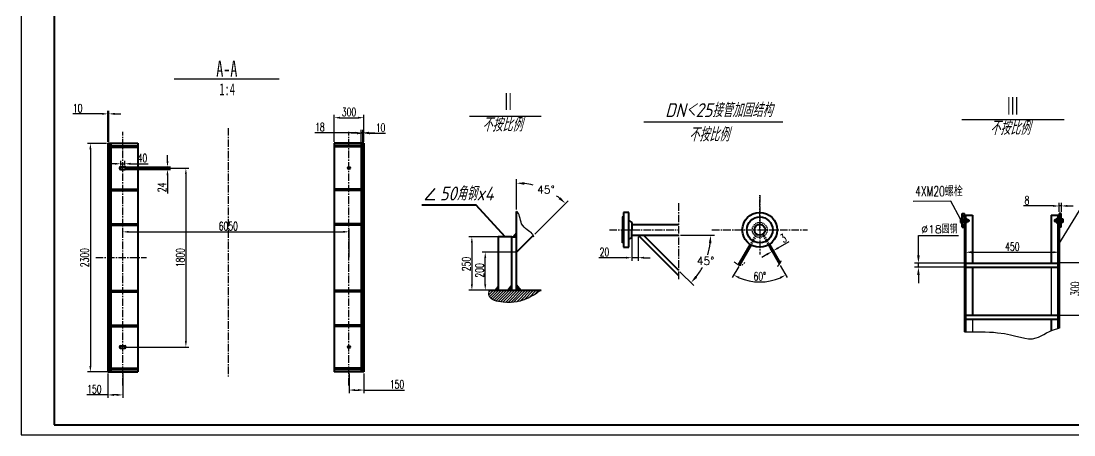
# Model space of a CAD drawing. Header units: millimetres. Extents: x 9121 to 13437, y -1900 to 755.
# Drawn here: x 9121 to 11771, y -1900 to -859 of the extents above; entities that cross this region are included whole.
import ezdxf

# ---------------------------------------------------------------- set-up
doc = ezdxf.new("R2010")
doc.units = ezdxf.units.MM
doc.linetypes.add('CENTER2', pattern=[28.575, 19.05, -3.175, 3.175, -3.175])
doc.linetypes.add('HIDDEN2', pattern=[4.7625, 3.175, -1.5875])
for name, color, linetype in [('zsx', 4, 'Continuous'), ('中心线层', 1, 'CENTER2'), ('标注层', 7, 'Continuous'), ('细线层', 7, 'Continuous'), ('虚线层', 7, 'HIDDEN2')]:
    doc.layers.add(name, color=color, linetype=linetype)
doc.layers.add('标注', color=3, linetype='Continuous', lineweight=25)
doc.layers.add('粗线层', color=3, linetype='Continuous', lineweight=40)
doc.styles.add('HY', font='txt', dxfattribs={"width": 0.67, "bigfont": 'hztxt'})
doc.styles.add('jk', font='gbeitc.shx', dxfattribs={"bigfont": 'gbcbig.shx'})
doc.styles.get("Standard").update_dxf_attribs({"font": 'txt', "bigfont": 'gbcbig.shx'})
doc.styles.add('中文仿宋0065', font='SIMFANG.TTF', dxfattribs={"width": 0.65})
doc.dimstyles.new('ISO-25', dxfattribs={"dimscale": 6, "dimtxt": 2.5, "dimasz": 2.5, "dimexe": 1.25, "dimexo": 0.625, "dimtad": 1, "dimlfac": 4, "dimtxsty": 'Standard', "dimcen": 2.5, "dimadec": 0, "dimazin": 0, "dimtfac": 1, "dimtmove": 0, "dimatfit": 3, "dimfxl": 0, "dimarcsym": 0})
doc.dimstyles.new('副本 ISO-25', dxfattribs={"dimscale": 8, "dimtxt": 2.5, "dimasz": 2.5, "dimexe": 1.25, "dimexo": 0.625, "dimtad": 1, "dimtih": 1, "dimtoh": 1, "dimlfac": 4, "dimtxsty": 'Standard', "dimcen": 2.5, "dimadec": 0, "dimazin": 0, "dimtfac": 1, "dimtmove": 0, "dimatfit": 3, "dimfxl": 0, "dimarcsym": 0})
pattern_1 = [(45, (27.9232, -65.1232), (-2.245064, 2.245064), []), (135, (27.9232, -65.1232), (-2.245064, -2.245064), [])]

# ---------------------------------------------------------------- blocks, each defined once
blk = doc.blocks.new('*D18')
at = {"layer": 'Defpoints', "color": 0}
for p in [(10658.3, -1397.6), (10687.6, -1397.6), (10775.8, -1397.6), (10834, -1482), (10775.8, -1485.7)]:
    blk.add_point(p, dxfattribs=at)
at = {"layer": '标注层', "color": 0, "lineweight": -2}
for p, q in [((10780.8, -1397.6), (10866.5, -1397.6)), ((10779.4, -1489.2), (10814.2, -1524))]:
    blk.add_line(p, q, dxfattribs=at)
for start, end in [(343.1228, 353.2124), (321.8248, 331.6768)]:
    blk.add_arc((10687.6, -1397.6), 168.9, start, end, dxfattribs=at)
at = {"layer": '标注层', "color": 0}
for points in [[(10852, -1417.4), (10858.7, -1417.8), (10856.5, -1397.6)], [(10822.9, -1504.2), (10817.9, -1499.8), (10807.1, -1517)]]:
    blk.add_solid(points, dxfattribs=at)
at = {"layer": '标注层', "color": 0, "insert": (10843.7, -1462.2), "char_height": 20, "attachment_point": 5}
blk.add_mtext('45°', dxfattribs=at)
blk = doc.blocks.new('*D19')
at = {"layer": 'Defpoints', "color": 0}
for p in [(10658.3, -1397.6), (10674.1, -1397.6), (10674.1, -1454)]:
    blk.add_point(p, dxfattribs=at)
at = {"layer": 'zsx', "color": 0, "lineweight": -2}
for p, q in [((10658.3, -1401.4), (10658.3, -1461.5)), ((10674.1, -1401.4), (10674.1, -1461.5)), ((10643.3, -1454), (10575.2, -1454)), ((10674.1, -1454), (10658.3, -1454)), ((10689.1, -1454), (10704.1, -1454))]:
    blk.add_line(p, q, dxfattribs=at)
at = {"layer": 'zsx', "color": 0}
for points in [[(10643.3, -1451.5), (10643.3, -1456.5), (10658.3, -1454)], [(10689.1, -1451.5), (10689.1, -1456.5), (10674.1, -1454)]]:
    blk.add_solid(points, dxfattribs=at)
at = {"layer": 'zsx', "color": 0, "insert": (10589.5, -1439.8), "char_height": 21, "attachment_point": 5, "style": 'HY'}
blk.add_mtext('20', dxfattribs=at)
blk = doc.blocks.new('*D20')
at = {"layer": 'Defpoints', "color": 0}
for p in [(10958.3, -1422), (11002.1, -1422.1), (10929.2, -1472.6), (11029.7, -1470.1), (10957.5, -1513.1)]:
    blk.add_point(p, dxfattribs=at)
at = {"layer": 'zsx', "color": 0, "lineweight": -2}
for p, q in [((10927.3, -1475.9), (10911.1, -1504.1)), ((11031.6, -1473.3), (11049.3, -1504.1))]:
    blk.add_line(p, q, dxfattribs=at)
blk.add_arc((10980.2, -1384.1), 131, 246.6362, 293.3638, dxfattribs=at)
at = {"layer": 'zsx', "color": 0}
for points in [[(10927.1, -1506.5), (10929.4, -1502.1), (10914.8, -1497.6)], [(11031, -1502.1), (11033.3, -1506.5), (11045.5, -1497.6)]]:
    blk.add_solid(points, dxfattribs=at)
at = {"layer": 'zsx', "color": 0, "insert": (10980.2, -1500.8), "char_height": 21, "attachment_point": 5, "style": 'HY'}
blk.add_mtext('60°', dxfattribs=at)
blk = doc.blocks.new('*D21')
at = {"layer": 'Defpoints', "color": 0}
for p in [(11013.3, -1441.5), (11013.7, -1436.8), (11015.7, -1440.2)]:
    blk.add_point(p, dxfattribs=at)
at = {"layer": 'zsx', "color": 0, "lineweight": -2}
for p, q in [((11013.8, -1436.9), (11010, -1430.3)), ((11026.7, -1429.3), (11054.4, -1413.4)), ((10998.4, -1445.7), (10985.4, -1453.2)), ((11011.4, -1438.3), (11007.6, -1431.7)), ((11011.4, -1438.2), (11013.7, -1436.8))]:
    blk.add_line(p, q, dxfattribs=at)
at = {"layer": 'zsx', "color": 0}
for points in [[(11025.5, -1427.2), (11028, -1431.5), (11013.7, -1436.8)], [(10997.1, -1443.5), (10999.6, -1447.8), (11011.4, -1438.2)]]:
    blk.add_solid(points, dxfattribs=at)
at = {"layer": 'zsx', "color": 0, "insert": (11039.9, -1405.3), "char_height": 21, "attachment_point": 5, "rotation": 29.9289, "style": 'HY'}
blk.add_mtext('3', dxfattribs=at)
blk = doc.blocks.new('*D22')
at = {"layer": 'Defpoints', "color": 0}
for p in [(9342.3, -1092.3), (9339.8, -1166.4), (9342.3, -1166.4)]:
    blk.add_point(p, dxfattribs=at)
at = {"layer": 'zsx', "color": 0, "lineweight": -2}
for p, q in [((9339.8, -1162.6), (9339.8, -1084.8)), ((9342.3, -1162.6), (9342.3, -1084.8)), ((9324.8, -1092.3), (9251.8, -1092.3)), ((9342.3, -1092.3), (9339.8, -1092.3)), ((9357.3, -1092.3), (9372.3, -1092.3))]:
    blk.add_line(p, q, dxfattribs=at)
at = {"layer": 'zsx', "color": 0}
for points in [[(9324.8, -1089.8), (9324.8, -1094.8), (9339.8, -1092.3)], [(9357.3, -1089.8), (9357.3, -1094.8), (9342.3, -1092.3)]]:
    blk.add_solid(points, dxfattribs=at)
at = {"layer": 'zsx', "color": 0, "insert": (9263.8, -1078), "char_height": 21, "attachment_point": 5, "style": 'HY'}
blk.add_mtext('10', dxfattribs=at)
blk = doc.blocks.new('*D23')
at = {"layer": 'Defpoints', "color": 0}
for p in [(9382.3, -1217.8), (9372.3, -1225.9), (9382.3, -1225.9)]:
    blk.add_point(p, dxfattribs=at)
at = {"layer": 'zsx', "color": 0, "lineweight": -2}
for p, q in [((9357.3, -1217.8), (9342.3, -1217.8)), ((9372.3, -1222.1), (9372.3, -1210.3)), ((9372.3, -1217.8), (9382.3, -1217.8)), ((9382.3, -1222.1), (9382.3, -1210.3)), ((9397.3, -1217.8), (9440.9, -1217.8))]:
    blk.add_line(p, q, dxfattribs=at)
at = {"layer": 'zsx', "color": 0}
for points in [[(9357.3, -1215.3), (9357.3, -1220.3), (9372.3, -1217.8)], [(9397.3, -1215.3), (9397.3, -1220.3), (9382.3, -1217.8)]]:
    blk.add_solid(points, dxfattribs=at)
at = {"layer": 'zsx', "color": 0, "insert": (9426.6, -1203.6), "char_height": 21, "attachment_point": 5, "style": 'HY'}
blk.add_mtext('40', dxfattribs=at)
blk = doc.blocks.new('*D24')
at = {"layer": 'Defpoints', "color": 0}
for p in [(9382.3, -1225.9), (9382.3, -1231.9), (9489.8, -1231.9)]:
    blk.add_point(p, dxfattribs=at)
at = {"layer": 'zsx', "color": 0, "lineweight": -2}
for p, q in [((9489.8, -1210.9), (9489.8, -1195.9)), ((9386.1, -1225.9), (9497.3, -1225.9)), ((9386.1, -1231.9), (9497.3, -1231.9)), ((9489.8, -1225.9), (9489.8, -1231.9)), ((9489.8, -1246.9), (9489.8, -1292.8))]:
    blk.add_line(p, q, dxfattribs=at)
at = {"layer": 'zsx', "color": 0}
for points in [[(9487.3, -1210.9), (9492.3, -1210.9), (9489.8, -1225.9)], [(9487.3, -1246.9), (9492.3, -1246.9), (9489.8, -1231.9)]]:
    blk.add_solid(points, dxfattribs=at)
at = {"layer": 'zsx', "color": 0, "insert": (9475.6, -1277.3), "char_height": 21, "attachment_point": 5, "rotation": 90, "style": 'HY'}
blk.add_mtext('24', dxfattribs=at)
blk = doc.blocks.new('*D25')
at = {"layer": 'Defpoints', "color": 0}
for p in [(9339.8, -1166.4), (9295.8, -1741.4), (9342.3, -1741.4)]:
    blk.add_point(p, dxfattribs=at)
at = {"layer": 'zsx', "color": 0, "lineweight": -2}
for p, q in [((9336.1, -1166.4), (9288.3, -1166.4)), ((9295.8, -1181.4), (9295.8, -1726.4)), ((9338.6, -1741.4), (9288.3, -1741.4))]:
    blk.add_line(p, q, dxfattribs=at)
at = {"layer": 'zsx', "color": 0}
for points in [[(9293.3, -1181.4), (9298.3, -1181.4), (9295.8, -1166.4)], [(9293.3, -1726.4), (9298.3, -1726.4), (9295.8, -1741.4)]]:
    blk.add_solid(points, dxfattribs=at)
at = {"layer": 'zsx', "color": 0, "insert": (9281.5, -1453.9), "char_height": 21, "attachment_point": 5, "rotation": 90, "style": 'HY'}
blk.add_mtext('2300', dxfattribs=at)
blk = doc.blocks.new('*D26')
at = {"layer": 'Defpoints', "color": 0}
for p in [(9382.3, -1228.9), (9382.3, -1678.9), (9536.1, -1678.9)]:
    blk.add_point(p, dxfattribs=at)
at = {"layer": 'zsx', "color": 0, "lineweight": -2}
for p, q in [((9386.1, -1228.9), (9543.6, -1228.9)), ((9536.1, -1243.9), (9536.1, -1663.9)), ((9386.1, -1678.9), (9543.6, -1678.9))]:
    blk.add_line(p, q, dxfattribs=at)
at = {"layer": 'zsx', "color": 0}
for points in [[(9533.6, -1243.9), (9538.6, -1243.9), (9536.1, -1228.9)], [(9533.6, -1663.9), (9538.6, -1663.9), (9536.1, -1678.9)]]:
    blk.add_solid(points, dxfattribs=at)
at = {"layer": 'zsx', "color": 0, "insert": (9521.9, -1453.9), "char_height": 21, "attachment_point": 5, "rotation": 90, "style": 'HY'}
blk.add_mtext('1800', dxfattribs=at)
blk = doc.blocks.new('*D27')
at = {"layer": 'Defpoints', "color": 0}
for p in [(9339.8, -1741.4), (9377.3, -1741.4), (9339.8, -1799.1)]:
    blk.add_point(p, dxfattribs=at)
at = {"layer": 'zsx', "color": 0, "lineweight": -2}
for p, q in [((9339.8, -1745.1), (9339.8, -1806.6)), ((9377.3, -1745.1), (9377.3, -1806.6)), ((9339.8, -1799.1), (9286.8, -1799.1)), ((9362.3, -1799.1), (9354.8, -1799.1))]:
    blk.add_line(p, q, dxfattribs=at)
at = {"layer": 'zsx', "color": 0}
for points in [[(9354.8, -1796.6), (9354.8, -1801.6), (9339.8, -1799.1)], [(9362.3, -1796.6), (9362.3, -1801.6), (9377.3, -1799.1)]]:
    blk.add_solid(points, dxfattribs=at)
at = {"layer": 'zsx', "color": 0, "insert": (9305.8, -1784.8), "char_height": 21, "attachment_point": 5, "style": 'HY'}
blk.add_mtext('150', dxfattribs=at)
blk = doc.blocks.new('*D28')
at = {"layer": 'Defpoints', "color": 0}
for p in [(9984.1, -1101.9), (9909.1, -1166.4), (9984.1, -1166.4)]:
    blk.add_point(p, dxfattribs=at)
at = {"layer": 'zsx', "color": 0, "lineweight": -2}
for p, q in [((9909.1, -1162.6), (9909.1, -1094.4)), ((9924.1, -1101.9), (9969.1, -1101.9)), ((9984.1, -1162.6), (9984.1, -1094.4))]:
    blk.add_line(p, q, dxfattribs=at)
at = {"layer": 'zsx', "color": 0}
for points in [[(9924.1, -1099.4), (9924.1, -1104.4), (9909.1, -1101.9)], [(9969.1, -1099.4), (9969.1, -1104.4), (9984.1, -1101.9)]]:
    blk.add_solid(points, dxfattribs=at)
at = {"layer": 'zsx', "color": 0, "insert": (9946.6, -1087.7), "char_height": 21, "attachment_point": 5, "style": 'HY'}
blk.add_mtext('300', dxfattribs=at)
blk = doc.blocks.new('*D29')
at = {"layer": 'Defpoints', "color": 0}
for p in [(9981.6, -1141.2), (9984.1, -1141.2), (9984.1, -1166.4)]:
    blk.add_point(p, dxfattribs=at)
at = {"layer": 'zsx', "color": 0, "lineweight": -2}
for p, q in [((9981.6, -1137.5), (9981.6, -1133.7)), ((9984.1, -1162.6), (9984.1, -1133.7)), ((9966.6, -1141.2), (9951.6, -1141.2)), ((9981.6, -1141.2), (9984.1, -1141.2)), ((9999.1, -1141.2), (10038, -1141.2))]:
    blk.add_line(p, q, dxfattribs=at)
at = {"layer": 'zsx', "color": 0}
for points in [[(9966.6, -1138.7), (9966.6, -1143.7), (9981.6, -1141.2)], [(9999.1, -1138.7), (9999.1, -1143.7), (9984.1, -1141.2)]]:
    blk.add_solid(points, dxfattribs=at)
at = {"layer": 'zsx', "color": 0, "insert": (10026, -1127), "char_height": 21, "attachment_point": 5, "style": 'HY'}
blk.add_mtext('10', dxfattribs=at)
blk = doc.blocks.new('*D30')
at = {"layer": 'Defpoints', "color": 0}
for p in [(9946.6, -1741.4), (9984.1, -1741.4), (9946.6, -1786.9)]:
    blk.add_point(p, dxfattribs=at)
at = {"layer": 'zsx', "color": 0, "lineweight": -2}
for p, q in [((9946.6, -1745.1), (9946.6, -1794.4)), ((9984.1, -1745.1), (9984.1, -1794.4)), ((9961.6, -1786.9), (9969.1, -1786.9)), ((9984.1, -1786.9), (10086.4, -1786.9))]:
    blk.add_line(p, q, dxfattribs=at)
at = {"layer": 'zsx', "color": 0}
for points in [[(9961.6, -1784.4), (9961.6, -1789.4), (9946.6, -1786.9)], [(9969.1, -1784.4), (9969.1, -1789.4), (9984.1, -1786.9)]]:
    blk.add_solid(points, dxfattribs=at)
at = {"layer": 'zsx', "color": 0, "insert": (10067.4, -1772.6), "char_height": 21, "attachment_point": 5, "style": 'HY'}
blk.add_mtext('150', dxfattribs=at)
blk = doc.blocks.new('*D31')
at = {"layer": 'Defpoints', "color": 0}
for p in [(9981.6, -1139.7), (9977.1, -1172.1), (9981.6, -1172.1)]:
    blk.add_point(p, dxfattribs=at)
at = {"layer": 'zsx', "color": 0, "lineweight": -2}
for p, q in [((9977.1, -1168.3), (9977.1, -1132.2)), ((9981.6, -1168.3), (9981.6, -1132.2)), ((9962.1, -1139.7), (9860.2, -1139.7)), ((9981.6, -1139.7), (9977.1, -1139.7)), ((9996.6, -1139.7), (10011.6, -1139.7))]:
    blk.add_line(p, q, dxfattribs=at)
at = {"layer": 'zsx', "color": 0}
for points in [[(9962.1, -1137.2), (9962.1, -1142.2), (9977.1, -1139.7)], [(9996.6, -1137.2), (9996.6, -1142.2), (9981.6, -1139.7)]]:
    blk.add_solid(points, dxfattribs=at)
at = {"layer": 'zsx', "color": 0, "insert": (9873.3, -1125.5), "char_height": 21, "attachment_point": 5, "style": 'HY'}
blk.add_mtext('18', dxfattribs=at)
blk = doc.blocks.new('*D32')
at = {"layer": 'Defpoints', "color": 0}
for p in [(9377.3, -1389), (9946.6, -1389), (9946.6, -1456.6)]:
    blk.add_point(p, dxfattribs=at)
at = {"layer": 'zsx', "color": 0, "lineweight": -2}
for p, q in [((9377.3, -1385.2), (9377.3, -1381.5)), ((9392.3, -1389), (9931.6, -1389)), ((9946.6, -1452.9), (9946.6, -1381.5))]:
    blk.add_line(p, q, dxfattribs=at)
at = {"layer": 'zsx', "color": 0}
for points in [[(9392.3, -1386.5), (9392.3, -1391.5), (9377.3, -1389)], [(9931.6, -1386.5), (9931.6, -1391.5), (9946.6, -1389)]]:
    blk.add_solid(points, dxfattribs=at)
at = {"layer": 'zsx', "color": 0, "insert": (9642.9, -1374.7), "char_height": 21, "attachment_point": 5, "style": 'HY'}
blk.add_mtext('6050', dxfattribs=at)
blk = doc.blocks.new('*D62')
at = {"layer": 'Defpoints', "color": 0}
for p in [(10356.6, -1401.5), (10255.8, -1535.8), (10356.6, -1535.8)]:
    blk.add_point(p, dxfattribs=at)
at = {"layer": 'zsx', "color": 0, "lineweight": -2}
for p, q in [((10352.8, -1401.5), (10248.3, -1401.5)), ((10255.8, -1416.5), (10255.8, -1520.8)), ((10352.8, -1535.8), (10248.3, -1535.8))]:
    blk.add_line(p, q, dxfattribs=at)
at = {"layer": 'zsx', "color": 0}
for points in [[(10253.3, -1416.5), (10258.3, -1416.5), (10255.8, -1401.5)], [(10253.3, -1520.8), (10258.3, -1520.8), (10255.8, -1535.8)]]:
    blk.add_solid(points, dxfattribs=at)
at = {"layer": 'zsx', "color": 0, "insert": (10241.6, -1470), "char_height": 21, "attachment_point": 5, "rotation": 90, "style": 'HY'}
blk.add_mtext('250', dxfattribs=at)
blk = doc.blocks.new('*D63')
at = {"layer": 'Defpoints', "color": 0}
for p in [(10289.4, -1440), (10368.3, -1440), (10368.3, -1535.8)]:
    blk.add_point(p, dxfattribs=at)
at = {"layer": 'zsx', "color": 0, "lineweight": -2}
for p, q in [((10364.6, -1440), (10281.9, -1440)), ((10289.4, -1520.8), (10289.4, -1455)), ((10364.6, -1535.8), (10281.9, -1535.8))]:
    blk.add_line(p, q, dxfattribs=at)
at = {"layer": 'zsx', "color": 0}
for points in [[(10286.9, -1455), (10291.9, -1455), (10289.4, -1440)], [(10286.9, -1520.8), (10291.9, -1520.8), (10289.4, -1535.8)]]:
    blk.add_solid(points, dxfattribs=at)
at = {"layer": 'zsx', "color": 0, "insert": (10275.1, -1486), "char_height": 21, "attachment_point": 5, "rotation": 90, "style": 'HY'}
blk.add_mtext('200', dxfattribs=at)
blk = doc.blocks.new('*D66')
at = {"layer": 'Defpoints', "color": 0}
for p in [(11733.6, -1440.3), (11498.1, -1477.8), (11733.6, -1477.8)]:
    blk.add_point(p, dxfattribs=at)
at = {"layer": 'zsx', "color": 0, "lineweight": -2}
for p, q in [((11498.1, -1474.1), (11498.1, -1432.8)), ((11513.1, -1440.3), (11718.6, -1440.3)), ((11733.6, -1474.1), (11733.6, -1432.8))]:
    blk.add_line(p, q, dxfattribs=at)
at = {"layer": 'zsx', "color": 0}
for points in [[(11513.1, -1437.8), (11513.1, -1442.8), (11498.1, -1440.3)], [(11718.6, -1437.8), (11718.6, -1442.8), (11733.6, -1440.3)]]:
    blk.add_solid(points, dxfattribs=at)
at = {"layer": 'zsx', "color": 0, "insert": (11615.9, -1426.1), "char_height": 21, "attachment_point": 5, "style": 'HY'}
blk.add_mtext('450', dxfattribs=at)
blk = doc.blocks.new('*D67')
at = {"layer": 'Defpoints', "color": 0}
for p in [(11733.6, -1466.2), (11733.6, -1598.2), (11788, -1598.2)]:
    blk.add_point(p, dxfattribs=at)
at = {"layer": 'zsx', "color": 0, "lineweight": -2}
for p, q in [((11737.4, -1466.2), (11795.5, -1466.2)), ((11788, -1481.2), (11788, -1583.2)), ((11737.4, -1598.2), (11795.5, -1598.2))]:
    blk.add_line(p, q, dxfattribs=at)
at = {"layer": 'zsx', "color": 0}
for points in [[(11785.5, -1481.2), (11790.5, -1481.2), (11788, -1466.2)], [(11785.5, -1583.2), (11790.5, -1583.2), (11788, -1598.2)]]:
    blk.add_solid(points, dxfattribs=at)
at = {"layer": 'zsx', "color": 0, "insert": (11773.8, -1532.2), "char_height": 21, "attachment_point": 5, "rotation": 90, "style": 'HY'}
blk.add_mtext('300', dxfattribs=at)
blk = doc.blocks.new('*D68')
at = {"layer": 'Defpoints', "color": 0}
for p in [(11379.5, -1467.8), (11498.1, -1467.8), (11498.1, -1477.8)]:
    blk.add_point(p, dxfattribs=at)
at = {"layer": '标注层', "color": 0, "lineweight": -2}
for p, q in [((11379.5, -1447.8), (11379.5, -1398.4)), ((11379.5, -1398.4), (11480.3, -1398.4)), ((11493.1, -1467.8), (11369.5, -1467.8)), ((11493.1, -1477.8), (11369.5, -1477.8)), ((11379.5, -1477.8), (11379.5, -1467.8)), ((11379.5, -1497.8), (11379.5, -1517.8))]:
    blk.add_line(p, q, dxfattribs=at)
at = {"layer": '标注层', "color": 0}
for points in [[(11376.1, -1447.8), (11382.8, -1447.8), (11379.5, -1467.8)], [(11376.1, -1497.8), (11382.8, -1497.8), (11379.5, -1477.8)]]:
    blk.add_solid(points, dxfattribs=at)
at = {"layer": '标注层', "color": 0, "insert": (11432.4, -1382.8), "char_height": 20, "attachment_point": 5}
blk.add_mtext('%%C18圆钢   ', dxfattribs=at)
blk = doc.blocks.new('*D76')
at = {"layer": 'Defpoints', "color": 0}
for p in [(11739.2, -1323.9), (11733.6, -1342.6), (11739.2, -1342.6)]:
    blk.add_point(p, dxfattribs=at)
at = {"layer": 'zsx', "color": 0, "lineweight": -2}
for p, q in [((11718.6, -1323.9), (11644.2, -1323.9)), ((11733.6, -1338.9), (11733.6, -1316.4)), ((11739.2, -1323.9), (11733.6, -1323.9)), ((11739.2, -1338.9), (11739.2, -1316.4)), ((11754.2, -1323.9), (11769.2, -1323.9))]:
    blk.add_line(p, q, dxfattribs=at)
at = {"layer": 'zsx', "color": 0}
for points in [[(11718.6, -1321.4), (11718.6, -1326.4), (11733.6, -1323.9)], [(11754.2, -1321.4), (11754.2, -1326.4), (11739.2, -1323.9)]]:
    blk.add_solid(points, dxfattribs=at)
at = {"layer": 'zsx', "color": 0, "insert": (11652.7, -1309.6), "char_height": 21, "attachment_point": 5, "style": 'HY'}
blk.add_mtext('8', dxfattribs=at)
blk = doc.blocks.new('*D83')
at = {"layer": 'Defpoints', "color": 0}
for p in [(10413.4, -1272.4), (10368.3, -1337.7), (10410.4, -1398.2), (10368.3, -1440), (10368.3, -1440)]:
    blk.add_point(p, dxfattribs=at)
at = {"layer": 'zsx', "color": 0, "lineweight": -2}
for p, q in [((10368.3, -1332.7), (10368.3, -1256.4)), ((10413.9, -1394.7), (10498.5, -1310.6))]:
    blk.add_line(p, q, dxfattribs=at)
for start, end in [(76.1577, 83.3954), (51.4344, 54.6388)]:
    blk.add_arc((10368.3, -1440), 173.6, start, end, dxfattribs=at)
at = {"layer": 'zsx', "color": 0}
for points in [[(10388.1, -1270.9), (10388.5, -1264.2), (10368.3, -1266.4)], [(10478.8, -1301.8), (10474.3, -1306.7), (10491.4, -1317.6)]]:
    blk.add_solid(points, dxfattribs=at)
at = {"layer": 'zsx', "color": 0, "insert": (10442.1, -1282.9), "char_height": 20, "attachment_point": 5}
blk.add_mtext('45°', dxfattribs=at)

msp = doc.modelspace()

# ---------------------------------------------------------------- hatches: boundary and pattern name
at = {"layer": '标注层'}
h = msp.add_hatch(dxfattribs=at)
h.set_pattern_fill('ANSI31', color=256, style=0)
h.set_pattern_definition([(135, (22827.825, -222.7493), (2.245064, 2.245064), [])])
h.paths.add_polyline_path([(11489.5834, -1342.6189), (11495.1324, -1342.6189), (11495.1324, -1346.6932), (11495.1324, -1358.7543), (11490.1549, -1358.7543), (11490.1549, -1359.0195), (11489.5834, -1359.0195)])
h.paths.add_polyline_path([(11489.5834, -1363.0429), (11490.1549, -1363.0429), (11490.1549, -1363.3081), (11495.1324, -1363.3081), (11495.1324, -1377.1157), (11489.5834, -1377.1157)])
h = msp.add_hatch(dxfattribs=at)
h.set_pattern_fill('ANSI31', color=256, style=0)
h.set_pattern_definition([(45, (400.9088, -222.7493), (-2.245064, 2.245064), [])])
h.paths.add_polyline_path([(11739.1502, -1342.6189), (11733.6013, -1342.6189), (11733.6013, -1346.6932), (11733.6013, -1358.7543), (11738.5787, -1358.7543), (11738.5787, -1359.0195), (11739.1502, -1359.0195)])
h.paths.add_polyline_path([(11739.1502, -1363.0429), (11738.5787, -1363.0429), (11738.5787, -1363.3081), (11733.6013, -1363.3081), (11733.6013, -1377.1157), (11739.1502, -1377.1157)])
at = {"layer": '细线层'}
h = msp.add_hatch(dxfattribs=at)
h.set_pattern_fill('ANSI37', color=256, style=0)
h.set_pattern_definition(pattern_1)
h.paths.add_polyline_path([(10359.8459, -1401.5115), (10368.3287, -1401.5115), (10368.3287, -1391.3653)])
h = msp.add_hatch(dxfattribs=at)
h.set_pattern_fill('ANSI31', color=256, scale=1.5, style=0)
h.set_pattern_definition([(45, (27.923, -65.123), (-3.367596, 3.367596), [])])
edge = h.paths.add_edge_path()
edge.add_spline(control_points=[(10299.2908, -1535.7834), (10298.7138, -1540.7171), (10296.4972, -1559.6703), (10347.6914, -1570.4751), (10390.8699, -1562.1644), (10419.3665, -1542.9426), (10429.9802, -1535.7834)], knot_values=[0, 0, 0, 0, 13.85057018, 53.207430159, 116.75979263, 154.478778018, 154.478778018, 154.478778018, 154.478778018], degree=3, periodic=0)
edge.add_line((10429.9802, -1535.7834), (10299.2908, -1535.7834))
h = msp.add_hatch(dxfattribs=at)
h.set_pattern_fill('ANSI37', color=256, style=0)
h.set_pattern_definition(pattern_1)
h.paths.add_polyline_path([(10368.3287, -1522.4728), (10368.3287, -1535.7834), (10379.2447, -1535.7834)])
h.paths.add_polyline_path([(10356.5617, -1523.2108), (10347.1245, -1535.7834), (10356.5617, -1535.7834)])
h.paths.add_polyline_path([(10315.1385, -1535.7834), (10321.966, -1535.7834), (10321.966, -1527.2855)])

# ---------------------------------------------------------------- linework, layer by layer
for p, q in [((11498.1324, -1358.7543), (11490.1549, -1358.7543)), ((11490.1549, -1363.3081), (11498.1324, -1363.3081)), ((11730.6013, -1365.6032), (11730.6013, -1356.4592)), ((11739.1502, -1365.6032), (11739.1502, -1356.4592)), ((11742.9907, -1356.4592), (11743.2934, -1356.7618)), ((11743.2934, -1365.3006), (11742.9907, -1365.6032))]:
    msp.add_line(p, q)
at = {"layer": '中心线层'}
for p, q in [((9377.3213, -1775.3782), (9377.3213, -1137.8264)), ((9642.8934, -1127.9154), (9642.8934, -1753.1882)), ((9946.5573, -1775.3782), (9946.5573, -1137.8264)), ((9372.3213, -1223.8339), (9372.3213, -1233.7456)), ((9382.3213, -1224.2686), (9382.3213, -1233.1805)), ((10980.1878, -1296.3581), (10980.1241, -1445.7902)), ((10980.1878, -1384.058), (10980.1878, -1296.3581)), ((10775.8453, -1317.2693), (10775.8453, -1508.6171)), ((10601.8316, -1384.058), (10775.8453, -1384.058)), ((10859.8407, -1384.058), (11100.535, -1384.058)), ((9309.122, -1453.856), (9436.6389, -1453.856)), ((9372.3213, -1683.878), (9372.3213, -1673.9663)), ((9382.3213, -1683.4433), (9382.3213, -1674.5315))]:
    msp.add_line(p, q, dxfattribs=at)
for points in [[(10915.6514, -1464.5375), (10934.0135, -1472.6307), (10942.5922, -1466.271)], [(11025.3216, -1476.0677), (11031.377, -1467.4669), (11034.2129, -1462.1309)]]:
    msp.add_spline(points, degree=3, dxfattribs=at)
at = {"layer": '标注'}
for p, q in [((10637.7418, -1351.5088), (10633.7097, -1351.5088)), ((10633.7097, -1351.5088), (10633.7097, -1384.058)), ((10633.7097, -1416.6072), (10633.7097, -1384.058)), ((10637.7418, -1416.6072), (10633.7097, -1416.6072))]:
    msp.add_line(p, q, dxfattribs=at)
at = {"layer": '标注层'}
for p, q in [((11461.0048, -1311.76), (11366.5636, -1312.2818)), ((11485.0114, -1357.1907), (11461.0048, -1311.76)), ((11489.5834, -1377.1157), (11489.5834, -1342.6189)), ((11489.5834, -1342.6189), (11495.1324, -1342.6189)), ((11495.1324, -1342.6189), (11495.1324, -1346.6932)), ((11495.1324, -1342.6189), (11495.1324, -1346.6932)), ((11489.5834, -1377.1157), (11495.1324, -1377.1157))]:
    msp.add_line(p, q, dxfattribs=at)
at = {"layer": '粗线层'}
for p, q in [((9204.6599, 730.1414), (9204.6599, -1874.6261)), ((9339.8213, -1166.356), (9339.8213, -1741.356)), ((9339.8213, -1166.356), (9414.8213, -1166.356)), ((9342.3213, -1166.356), (9342.3213, -1741.356)), ((9346.8213, -1166.356), (9346.8213, -1741.356)), ((9346.8213, -1172.5773), (9414.8213, -1172.5773)), ((9346.8213, -1176.0773), (9414.8213, -1176.0773)), ((9414.8213, -1166.356), (9414.8213, -1741.356)), ((9909.0573, -1166.356), (9909.0573, -1741.356)), ((9984.0573, -1166.356), (9909.0573, -1166.356)), ((9977.0573, -1171.687), (9909.0573, -1171.687)), ((9977.0573, -1175.187), (9909.0573, -1175.187)), ((9977.0573, -1166.356), (9977.0573, -1741.356)), ((9981.5573, -1166.356), (9981.5573, -1741.356)), ((9984.0573, -1166.356), (9984.0573, -1741.356)), ((9372.3213, -1225.856), (9382.3213, -1225.856)), ((9372.3213, -1231.856), (9382.3213, -1231.856)), ((9346.8213, -1281.6346), (9414.8213, -1281.6346)), ((9346.8213, -1285.1346), (9414.8213, -1285.1346)), ((9977.0573, -1281.6346), (9909.0573, -1281.6346)), ((9977.0573, -1285.1346), (9909.0573, -1285.1346)), ((10266.9562, -1321.7231), (10130.0401, -1321.7231)), ((10339.2638, -1401.5115), (10266.9562, -1321.7231)), ((10368.3287, -1440.0006), (10368.3287, -1337.6503)), ((10650.6301, -1340.1159), (10637.7418, -1340.1159)), ((10637.7418, -1340.5937), (10637.7418, -1427.5222)), ((10650.6301, -1427.5222), (10650.6301, -1340.1159)), ((11489.5834, -1377.1157), (11489.5834, -1342.6189)), ((11489.5834, -1342.6189), (11495.1324, -1342.6189)), ((11495.1324, -1346.6932), (11515.3103, -1346.6932)), ((11495.1324, -1346.6932), (11495.1324, -1358.7543)), ((11498.1324, -1346.6932), (11498.1324, -1640.4941)), ((11498.1324, -1346.6932), (11498.1324, -1358.7543)), ((11515.3103, -1346.6932), (11515.3103, -1467.8399)), ((11713.4234, -1346.6932), (11713.4234, -1467.8399)), ((11713.4234, -1346.6932), (11733.6013, -1346.6932)), ((11730.6013, -1346.6932), (11730.6013, -1358.7543)), ((11739.1502, -1342.6189), (11733.6013, -1342.6189)), ((11733.6013, -1342.6189), (11733.6013, -1346.6932)), ((11733.6013, -1346.6932), (11733.6013, -1358.7543)), ((11739.1502, -1377.1157), (11739.1502, -1342.6189)), ((9346.8213, -1368.9953), (9414.8213, -1368.9953)), ((9346.8213, -1371.4953), (9414.8213, -1371.4953)), ((9346.8213, -1372.4953), (9414.8213, -1372.4953)), ((9977.0573, -1368.9953), (9909.0573, -1368.9953)), ((9977.0573, -1372.4953), (9909.0573, -1372.4953)), ((10650.6301, -1360.1301), (10658.3184, -1365.2758)), ((10658.3184, -1365.2758), (10658.3184, -1384.058)), ((10658.3184, -1370.5151), (10775.8453, -1370.5151)), ((11485.743, -1356.4592), (11485.4403, -1356.7618)), ((11485.743, -1356.4592), (11485.4403, -1356.7618)), ((11485.4403, -1356.7618), (11485.4403, -1365.3006)), ((11485.4403, -1365.3006), (11485.743, -1365.6032)), ((11485.4403, -1365.3006), (11485.743, -1365.6032)), ((11489.5834, -1356.4592), (11485.743, -1356.4592)), ((11489.5834, -1356.4592), (11485.743, -1356.4592)), ((11489.5834, -1361.0312), (11485.743, -1361.0312)), ((11485.743, -1365.6032), (11489.5834, -1365.6032)), ((11485.743, -1365.6032), (11489.5834, -1365.6032)), ((11489.5834, -1365.6032), (11489.5834, -1356.4592)), ((11489.5834, -1365.6032), (11489.5834, -1356.4592)), ((11489.5834, -1377.1157), (11495.1324, -1377.1157)), ((11490.1549, -1358.7543), (11490.1549, -1363.3081)), ((11495.1324, -1363.3081), (11495.1324, -1640.4941)), ((11498.1324, -1365.6032), (11498.1324, -1356.4592)), ((11498.1324, -1356.4592), (11501.9728, -1356.4592)), ((11498.1324, -1361.0312), (11501.9728, -1361.0312)), ((11501.9728, -1365.6032), (11498.1324, -1365.6032)), ((11501.9728, -1356.4592), (11502.2755, -1356.7618)), ((11502.2755, -1365.3006), (11501.9728, -1365.6032)), ((11502.2755, -1356.7618), (11502.2755, -1365.3006)), ((11726.7608, -1356.4592), (11726.4582, -1356.7618)), ((11726.4582, -1356.7618), (11726.4582, -1365.3006)), ((11726.4582, -1365.3006), (11726.7608, -1365.6032)), ((11730.6013, -1356.4592), (11726.7608, -1356.4592)), ((11730.6013, -1361.0312), (11726.7608, -1361.0312)), ((11726.7608, -1365.6032), (11730.6013, -1365.6032)), ((11730.6013, -1363.3081), (11730.6013, -1631.6215)), ((11733.6013, -1363.3081), (11733.6013, -1631.6215)), ((11739.1502, -1377.1157), (11733.6013, -1377.1157)), ((11739.1502, -1356.4592), (11742.9907, -1356.4592)), ((11739.1502, -1361.0312), (11742.9907, -1361.0312)), ((11742.9907, -1365.6032), (11739.1502, -1365.6032)), ((11743.2934, -1356.7618), (11743.2934, -1365.3006)), ((10356.5617, -1401.5115), (10321.966, -1401.5115)), ((10321.966, -1401.5115), (10321.966, -1537.461)), ((10356.5617, -1535.7834), (10356.5617, -1401.5115)), ((10356.5617, -1401.5115), (10368.3287, -1401.5115)), ((10359.8459, -1401.5115), (10368.3287, -1391.3653)), ((10368.3287, -1440.0006), (10410.3618, -1398.2165)), ((10368.3287, -1535.7834), (10368.3287, -1401.5115)), ((10650.6301, -1407.9858), (10658.3184, -1402.8401)), ((10658.3184, -1402.8401), (10658.3184, -1384.058)), ((10658.3184, -1397.6008), (10775.8453, -1397.6008)), ((10674.1144, -1397.6008), (10775.8453, -1499.1996)), ((10687.623, -1397.6008), (10775.8453, -1485.7085)), ((10637.7418, -1427.5222), (10650.6301, -1427.5222)), ((10955.9844, -1420.5921), (10926.6705, -1471.511)), ((10958.322, -1422.0395), (10929.187, -1472.6477)), ((11002.061, -1422.0522), (11029.7167, -1470.0909)), ((11004.4002, -1420.6077), (11031.377, -1467.4669)), ((11498.1324, -1467.8399), (11730.6013, -1467.8399)), ((11498.1324, -1477.8399), (11730.6013, -1477.8399)), ((11515.3103, -1477.8399), (11515.3103, -1598.8956)), ((9346.8213, -1536.2166), (9414.8213, -1536.2166)), ((9977.0573, -1536.2166), (9909.0573, -1536.2166)), ((10298.6203, -1535.7834), (10429.9802, -1535.7834)), ((10321.966, -1527.2855), (10315.1385, -1535.7834)), ((10356.5617, -1523.2108), (10347.1245, -1535.7834)), ((10368.3287, -1522.4728), (10379.2447, -1535.7834)), ((9346.8213, -1539.7166), (9414.8213, -1539.7166)), ((9977.0573, -1539.7166), (9909.0573, -1539.7166)), ((11498.1324, -1598.8956), (11730.6013, -1598.8956)), ((11498.1324, -1608.8956), (11730.6013, -1608.8956)), ((11713.4234, -1608.8956), (11713.4234, -1637.5121)), ((9346.8213, -1623.5773), (9414.8213, -1623.5773)), ((9346.8213, -1627.0773), (9414.8213, -1627.0773)), ((9977.0573, -1623.5773), (9909.0573, -1623.5773)), ((9977.0573, -1627.0773), (9909.0573, -1627.0773)), ((9372.3213, -1675.856), (9382.3213, -1675.856)), ((9372.3213, -1681.856), (9382.3213, -1681.856)), ((9339.8213, -1741.356), (9414.8213, -1741.356)), ((9346.8213, -1731.6346), (9414.8213, -1731.6346)), ((9346.8213, -1735.1346), (9414.8213, -1735.1346)), ((9977.0573, -1731.6346), (9909.0573, -1731.6346)), ((9977.0573, -1735.1346), (9909.0573, -1735.1346)), ((9984.0573, -1741.356), (9909.0573, -1741.356)), ((9204.6599, -1874.6261), (13412.1041, -1874.6261))]:
    msp.add_line(p, q, dxfattribs=at)
at = {"layer": '粗线层', "linetype": 'HIDDEN2', "ltscale": 0.1}
for p, q in [((11506.2544, -1359.4036), (11502.2755, -1359.4036)), ((11506.2544, -1359.4036), (11502.2755, -1359.4036)), ((11506.2544, -1362.6588), (11502.2755, -1362.6588)), ((11506.2544, -1362.6588), (11502.2755, -1362.6588))]:
    msp.add_line(p, q, dxfattribs=at)
at = {"layer": '粗线层'}
for points in [[(11485.743, -1356.4592), (11485.743, -1360.3911), (11485.743, -1365.6032)], [(11485.743, -1356.4592), (11485.743, -1360.3911)], [(11485.743, -1361.6713), (11485.743, -1365.6032)], [(11498.1324, -1358.7543), (11490.1549, -1358.7543), (11490.1549, -1363.3081), (11498.1324, -1363.3081)], [(11501.9728, -1356.4592), (11501.9728, -1360.3911), (11501.9728, -1365.6032)], [(11502.2755, -1358.9829), (11505.8338, -1358.9829), (11506.7467, -1359.8959), (11506.7467, -1362.1665), (11505.8338, -1363.0795), (11502.2755, -1363.0795)], [(11502.2755, -1358.9829), (11505.8338, -1358.9829), (11506.7467, -1359.8959), (11506.7467, -1362.1665), (11505.8338, -1363.0795), (11502.2755, -1363.0795)], [(11505.8338, -1358.9829), (11505.8338, -1363.0795)], [(11505.8338, -1358.9829), (11505.8338, -1363.0795)], [(11726.4582, -1358.9829), (11722.8999, -1358.9829), (11721.987, -1359.8959), (11721.987, -1362.1665), (11722.8999, -1363.0795), (11726.4582, -1363.0795)], [(11722.8999, -1358.9829), (11722.8999, -1363.0795)], [(11726.7608, -1356.4592), (11726.7608, -1360.3911), (11726.7608, -1365.6032)], [(11730.6013, -1358.7543), (11738.5787, -1358.7543), (11738.5787, -1363.3081), (11730.6013, -1363.3081)], [(11742.9907, -1356.4592), (11742.9907, -1360.3911), (11742.9907, -1365.6032)]]:
    msp.add_lwpolyline(points, dxfattribs=at)
for points in [[(11490.1549, -1359.0195), (11489.5834, -1359.0195), (11489.5834, -1363.0429), (11490.1549, -1363.0429)], [(11490.1549, -1359.0195), (11489.5834, -1359.0195), (11489.5834, -1363.0429), (11490.1549, -1363.0429)], [(11738.5787, -1359.0195), (11739.1502, -1359.0195), (11739.1502, -1363.0429), (11738.5787, -1363.0429)]]:
    msp.add_lwpolyline(points, close=True, dxfattribs=at)
for centre, radius in [((9946.5573, -1228.8044), 2.9485), ((10980.1878, -1384.058), 43.8499), ((10980.1878, -1384.058), 32.5492), ((10980.1878, -1384.058), 13.5429), ((9946.5573, -1678.888), 3.032)]:
    msp.add_circle(centre, radius, dxfattribs=at)
for centre, start, end in [((9372.3213, -1228.856), 90, 270), ((9382.3213, -1228.856), 270, 90), ((9372.3213, -1678.856), 90, 270), ((9382.3213, -1678.856), 270, 90)]:
    msp.add_arc(centre, 3, start, end, dxfattribs=at)
at = {"layer": '细线层'}
for p, q in [((9121.2954, 755.2787), (9121.2954, -1899.7635)), ((9506.4452, -1003.8722), (9770.9206, -1003.8722)), ((10249.8206, -1098.1478), (10430.174, -1098.1478)), ((10688.1761, -1112.726), (11038.292, -1112.726)), ((11488.9843, -1106.4933), (11746.6319, -1106.4933)), ((10162.356, -1280.1324), (10137.9641, -1307.7112)), ((10137.9641, -1307.7112), (10162.356, -1307.7112)), ((11730.6013, -1424.2943), (11807.6152, -1298.331)), ((11495.1324, -1346.6932), (11495.1324, -1358.7543)), ((10356.5617, -1401.5115), (10321.966, -1401.5115)), ((11713.4234, -1477.8399), (11713.4234, -1598.8956)), ((11515.3103, -1608.8956), (11515.3103, -1640.1408)), ((9121.2954, -1899.7635), (13437.2414, -1899.7635))]:
    msp.add_line(p, q, dxfattribs=at)
at = {"layer": '细线层', "linetype": 'HIDDEN2', "ltscale": 0.1}
for p, q in [((11722.4793, -1359.4036), (11726.4582, -1359.4036)), ((11722.4793, -1362.6588), (11726.4582, -1362.6588))]:
    msp.add_line(p, q, dxfattribs=at)
at = {"layer": '细线层'}
for points, knots in [([(10412.0389, -1402.2057), (10411.0087, -1399.0745), (10407.2131, -1392.0074), (10393.2532, -1383.1687), (10375.7925, -1368.1718), (10376.3849, -1341.293), (10368.3287, -1337.6503)], [51.174892464, 51.174892464, 51.174892464, 51.174892464, 66.350727955, 88.647862531, 118.219219674, 166.192366999, 166.192366999, 166.192366999, 166.192366999]), ([(11495.1324, -1640.4941), (11521.2216, -1639.7895), (11615.7087, -1639.9598), (11666.7661, -1674.07), (11709.5299, -1635.0762), (11733.6013, -1631.6215)], [71.584257658, 71.584257658, 71.584257658, 71.584257658, 121.817222765, 219.787475332, 286.377373861, 286.377373861, 286.377373861, 286.377373861])]:
    msp.add_open_spline(points, degree=3, knots=knots, dxfattribs=at)
msp.add_spline([(10429.9802, -1535.7834), (10397.7787, -1555.4248), (10335.1046, -1565.9537), (10299.2908, -1549.6339), (10299.2908, -1535.7834)], degree=3, dxfattribs=at)
at = {"layer": '虚线层'}
for p, q in [((10971.19, -1394.1796), (10955.9844, -1420.5921)), ((10973.431, -1395.7948), (10958.3254, -1422.0336)), ((10986.9447, -1395.7948), (11002.0552, -1422.0422)), ((10989.1857, -1394.1796), (11004.3903, -1420.5905))]:
    msp.add_line(p, q, dxfattribs=at)
msp.add_circle((10980.1878, -1384.058), 18.7821, dxfattribs=at)

# ---------------------------------------------------------------- texts
at = {"layer": '标注层', "insert": (11371.3146, -1274.2923), "char_height": 25, "width": 137.34513, "attachment_point": 1, "style": 'HY'}
msp.add_mtext('4XM20螺栓', dxfattribs=at)
at = {"layer": '细线层', "attachment_point": 1}
for s, insert, char_height, width, style in [('A-A', (9612.5782, -958.6399), 40, 29.804827, '中文仿宋0065'), ('1:4', (9619.9914, -1015.3928), 30, 40.011273, '中文仿宋0065'), ('Ⅱ', (10330.933, -1038.1475), 49, 31.092193, 'HY'), ('Ⅲ', (11600.1787, -1048.7154), 50, 35.70242, 'HY'), ('DN＜25接管加固结构', (10742.0224, -1065.4284), 35, 288.179731, 'jk'), ('不按比例', (10281.8549, -1101.7944), 35, 288.179731, 'jk'), ('不按比例', (11559.6656, -1110.1399), 35, 288.179731, 'jk'), ('不按比例', (10802.2384, -1126.7938), 35, 288.179731, 'jk'), ('50角钢x4', (10175.0411, -1275.0137), 35, 288.179731, 'jk')]:
    msp.add_mtext(s, dxfattribs=dict(at, insert=insert, char_height=char_height, width=width, style=style))

# ---------------------------------------------------------------- dimensions: what is measured, and where the dimension line sits
at = {"layer": 'zsx', "color": 0}
for base, p1, p2, picture, middle in [((9342.3213, -1092.2951), (9339.8213, -1166.356), (9342.3213, -1166.356), '*D22', (9263.7693, -1092.2951)), ((9981.5573, -1139.7187), (9977.0573, -1172.051), (9981.5573, -1172.051), '*D31', (9873.3027, -1139.7187)), ((9946.5573, -1786.8958), (9984.0573, -1741.356), (9946.5573, -1741.356), '*D30', (10067.3906, -1786.8958))]:
    dim = msp.add_linear_dim(base=base, p1=p1, p2=p2, dimstyle='ISO-25', override={"dimtxt": 3.5, "dimtxsty": 'HY'}, dxfattribs=at)
    dim.commit()
    dim.dimension.update_dxf_attribs({"geometry": picture, "text_midpoint": middle, "dimtype": 160})
for base, p1, p2, picture, middle in [((9984.0573, -1101.9072), (9909.0573, -1166.356), (9984.0573, -1166.356), '*D28', (9946.5573, -1087.6572)), ((9984.0573, -1141.245), (9981.5573, -1141.245), (9984.0573, -1166.356), '*D29', (10026.0148, -1126.995)), ((9382.3213, -1217.8431), (9372.3213, -1225.856), (9382.3213, -1225.856), '*D23', (9426.6238, -1203.5931)), ((9339.8213, -1799.0675), (9377.3213, -1741.356), (9339.8213, -1741.356), '*D27', (9305.8288, -1784.8175))]:
    dim = msp.add_linear_dim(base=base, p1=p1, p2=p2, dimstyle='ISO-25', override={"dimtxt": 3.5, "dimtxsty": 'HY'}, dxfattribs=at)
    dim.commit()
    dim.dimension.update_dxf_attribs({"geometry": picture, "text_midpoint": middle})
for base, p1, p2, picture, middle in [((9295.7525, -1741.356), (9339.8213, -1166.356), (9342.3213, -1741.356), '*D25', (9281.5025, -1453.856)), ((9489.8008, -1231.856), (9382.3213, -1225.856), (9382.3213, -1231.856), '*D24', (9475.5508, -1277.331)), ((9536.1194, -1678.856), (9382.3213, -1228.856), (9382.3213, -1678.856), '*D26', (9521.8694, -1453.856))]:
    dim = msp.add_linear_dim(base=base, p1=p1, p2=p2, angle=90, dimstyle='ISO-25', override={"dimtxt": 3.5, "dimtxsty": 'HY'}, dxfattribs=at)
    dim.commit()
    dim.dimension.update_dxf_attribs({"geometry": picture, "text_midpoint": middle})
dim = msp.add_angular_dim_2l(base=(10413.4254, -1272.3615), line1=((10368.3287, -1440.0006), (10410.3618, -1398.2165)), line2=((10368.3287, -1440.0006), (10368.3287, -1337.6503)), dimstyle='副本 ISO-25', dxfattribs=at)
dim.commit()
dim.dimension.update_dxf_attribs({"geometry": '*D83', "text_midpoint": (10442.1419, -1282.8758), "dimtype": 162})
for base, p1, p2, text, picture, middle in [((11739.1502, -1323.8689), (11733.6013, -1342.6189), (11739.1502, -1342.6189), '8', '*D76', (11652.684, -1323.8689)), ((9946.5573, -1388.9664), (9377.3213, -1388.9664), (9946.5573, -1456.6023), '6050', '*D32', (9642.8934, -1388.9664)), ((10674.1144, -1454.0095), (10658.3184, -1397.6008), (10674.1144, -1397.6008), '20', '*D19', (10589.5059, -1454.0095)), ((11733.6013, -1440.3399), (11498.1324, -1477.8399), (11733.6013, -1477.8399), '450', '*D66', (11615.8668, -1440.3399))]:
    dim = msp.add_linear_dim(base=base, p1=p1, p2=p2, text=text, dimstyle='ISO-25', override={"dimtxt": 3.5, "dimtxsty": 'HY'}, dxfattribs=at)
    dim.commit()
    dim.dimension.update_dxf_attribs({"geometry": picture, "text_midpoint": middle, "dimtype": 160})
for base, p1, p2, text, picture, middle in [((10255.8105, -1535.7834), (10356.5617, -1401.5115), (10356.5617, -1535.7834), '250', '*D62', (10255.8105, -1469.9829)), ((10289.3812, -1440.0006), (10368.3287, -1535.7834), (10368.3287, -1440.0006), '200', '*D63', (10289.3812, -1485.9978))]:
    dim = msp.add_linear_dim(base=base, p1=p1, p2=p2, angle=90, text=text, dimstyle='ISO-25', override={"dimtxt": 3.5, "dimtxsty": 'HY'}, dxfattribs=at)
    dim.commit()
    dim.dimension.update_dxf_attribs({"geometry": picture, "text_midpoint": middle, "dimtype": 160})
dim = msp.add_aligned_dim(p1=(11013.2852, -1441.5489), p2=(11015.6668, -1440.1779), distance=3.8764, text='3', dimstyle='ISO-25', override={"dimtxt": 3.5, "dimtxsty": 'HY'}, dxfattribs=at)
dim.commit()
dim.dimension.update_dxf_attribs({"geometry": '*D21', "text_midpoint": (11039.9369, -1405.2901)})
dim = msp.add_angular_dim_2l(base=(10957.4964, -1513.0597), line1=((11002.061, -1422.0522), (11029.7167, -1470.0909)), line2=((10958.322, -1422.0395), (10929.187, -1472.6477)), dimstyle='ISO-25', override={"dimtxt": 3.5, "dimtxsty": 'HY'}, dxfattribs=at)
dim.commit()
dim.dimension.update_dxf_attribs({"geometry": '*D20', "text_midpoint": (10980.1878, -1500.7902)})
dim = msp.add_linear_dim(base=(11788.0024, -1598.228), p1=(11733.6013, -1466.204), p2=(11733.6013, -1598.228), angle=90, text='300', dimstyle='ISO-25', override={"dimtxt": 3.5, "dimtxsty": 'HY'}, dxfattribs=at)
dim.commit()
dim.dimension.update_dxf_attribs({"geometry": '*D67', "text_midpoint": (11773.7524, -1532.216)})
at = {"layer": '标注层'}
dim = msp.add_linear_dim(base=(11379.4746, -1467.8399), p1=(11498.1324, -1477.8399), p2=(11498.1324, -1467.8399), angle=90, text='%%C18圆钢   ', dimstyle='副本 ISO-25', dxfattribs=at)
dim.commit()
dim.dimension.update_dxf_attribs({"geometry": '*D68', "text_midpoint": (11432.3668, -1398.4006), "dimtype": 160})
dim = msp.add_angular_dim_2l(base=(10833.9527, -1481.9998), line1=((10687.623, -1397.6008), (10775.8453, -1485.7085)), line2=((10658.3184, -1397.6008), (10775.8453, -1397.6008)), dimstyle='副本 ISO-25', dxfattribs=at)
dim.commit()
dim.dimension.update_dxf_attribs({"geometry": '*D18', "text_midpoint": (10843.7102, -1462.1948)})

doc.saveas('drawing.dxf')
